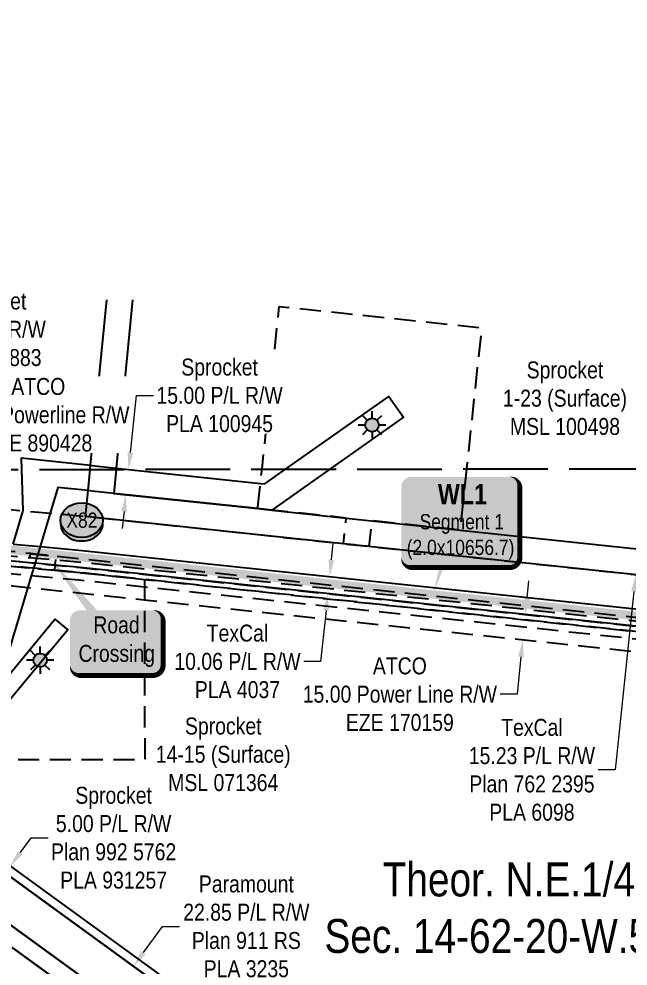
# Model space of a CAD drawing. Extents: x 500622 to 512229, y 6022177 to 6028063.
# Drawn here: x 507520 to 507880, y 6024451 to 6025009 of the extents above; entities that cross this region are included whole.
import ezdxf
from ezdxf.enums import TextEntityAlignment as Align

# ---------------------------------------------------------------- set-up
doc = ezdxf.new("R2010")
doc.units = 0
doc.header["$LTSCALE"] = 5
doc.header["$PDMODE"] = 3
doc.header["$PDSIZE"] = 30
for name, pattern in [('foc-ACCESSROAD', [3.75, 2.5, -1.25]), ('foc-FLOWLINE', [3.75, 2.5, -1.25]), ('foc-UNSURVEYED', [12.5, 10, -2.5])]:
    doc.linetypes.add(name, pattern=pattern)
doc.layers.get('Defpoints').update_dxf_attribs({"color": 9})
for name, color, linetype in [('C-SYMBOL', 7, 'Continuous'), ('CG-NOTES', 7, 'Continuous'), ('F-AR', 190, 'foc-ACCESSROAD'), ('F-EZE', 190, 'foc-FLOWLINE'), ('F-RW', 190, 'Continuous'), ('F-WS', 190, 'foc-ACCESSROAD'), ('F-WS-S', 190, 'Continuous'), ('L-USEC', 7, 'foc-UNSURVEYED'), ('P-CROSSINGS', 250, 'Continuous')]:
    doc.layers.add(name, color=color, linetype=linetype)
for name, color, linetype, lineweight in [('F-EZE-T', 190, 'Continuous', 9), ('F-RW-T', 190, 'Continuous', 9), ('F-WS-T', 190, 'Continuous', 9)]:
    doc.layers.add(name, color=color, linetype=linetype, lineweight=lineweight)
doc.layers.add('P-PROPOSED-WL2', color=7, linetype='Continuous', true_color=0x05c1ff)
doc.styles.add('175L', font='ARIALN.TTF', dxfattribs={"height": 20})
doc.styles.add('80', font='ARIALN.TTF', dxfattribs={"height": 10})
doc.styles.add('80CG', font='ARIALN.TTF', dxfattribs={"height": 10})
doc.styles.add('80L', font='ARIALN.TTF', dxfattribs={"height": 10})
doc.styles.add('BOLD', font='ARIALNB.TTF')
doc.styles.add('Crossing', font='ARIALN.TTF', dxfattribs={"height": 10})
doc.dimstyles.new('Compass 5 000', dxfattribs={"dimscale": 5, "dimtxt": 9, "dimasz": 2, "dimexe": 0.2, "dimexo": 0.0625, "dimgap": 0.5, "dimtad": 0, "dimtih": 1, "dimtoh": 1, "dimzin": 0, "dimdsep": 46, "dimtxsty": '80CG', "dimcen": 0.1, "dimse1": 1, "dimse2": 1, "dimclrd": 256, "dimclrt": 256, "dimaunit": 1, "dimadec": 4, "dimazin": 0, "dimtfac": 0.06, "dimtofl": 0, "dimtmove": 0, "dimatfit": 1, "dimfxl": 0.2, "dimtolj": 1, "dimtzin": 0, "dimlwd": -1, "dimarcsym": 0})

# ---------------------------------------------------------------- blocks, each defined once
blk = doc.blocks.new('*D655')
at = {"layer": 'Defpoints', "color": 0, "transparency": 16777216}
for p in [(507817.46, 6024643.29), (508076.12, 6024631.13), (508074.55, 6024616.21)]:
    blk.add_point(p, dxfattribs=at)
at = {"layer": 'F-EZE-T', "transparency": 16777216}
for p, q in [((507820.08, 6024668.16), (507821.13, 6024678.1)), ((507816.41, 6024633.34), (507814.08, 6024611.25)), ((507814.08, 6024611.25), (507804.08, 6024611.25))]:
    blk.add_line(p, q, dxfattribs=at)
for points in [[(507818.42, 6024668.33), (507821.73, 6024667.98), (507819.03, 6024658.21)], [(507814.75, 6024633.52), (507818.07, 6024633.17), (507817.46, 6024643.29)]]:
    blk.add_solid(points, dxfattribs=at)
at = {"layer": 'F-EZE-T', "transparency": 16777216, "insert": (507744.94, 6024611.25), "char_height": 10, "attachment_point": 5, "style": '80CG'}
blk.add_mtext('\\A1;ATCO\\P15.00 Power Line R/W\\PEZE 170159', dxfattribs=at)
blk = doc.blocks.new('*D960')
at = {"layer": 'Defpoints', "color": 0, "transparency": 16777216}
for p in [(507784.39, 6024672.11), (507702.44, 6024670.66), (507783.34, 6024662.11)]:
    blk.add_point(p, dxfattribs=at)
at = {"layer": 'F-RW-T', "transparency": 16777216}
for p, q in [((507704.55, 6024690.61), (507705.6, 6024700.55)), ((507701.39, 6024660.71), (507698.21, 6024630.59)), ((507698.21, 6024630.59), (507688.21, 6024630.59))]:
    blk.add_line(p, q, dxfattribs=at)
for points in [[(507702.89, 6024690.78), (507706.21, 6024690.43), (507703.5, 6024680.66)], [(507699.73, 6024660.89), (507703.05, 6024660.54), (507702.44, 6024670.66)]]:
    blk.add_solid(points, dxfattribs=at)
at = {"layer": 'F-RW-T', "transparency": 16777216, "insert": (507649.12, 6024630.59), "char_height": 10, "attachment_point": 5, "style": '80CG'}
blk.add_mtext('\\A1;TexCal\\P10.06 P/L R/W\\PPLA 4037', dxfattribs=at)
blk = doc.blocks.new('*D967')
at = {"layer": 'Defpoints', "color": 0, "transparency": 16777216}
for p in [(507587.75, 6024450.85), (507640.7, 6024412.39), (507627.27, 6024393.9)]:
    blk.add_point(p, dxfattribs=at)
at = {"layer": 'F-RW-T', "transparency": 16777216}
for p, q in [((507593.63, 6024458.94), (507604.82, 6024474.36)), ((507604.82, 6024474.36), (507614.82, 6024474.36)), ((507568.44, 6024424.28), (507562.56, 6024416.19))]:
    blk.add_line(p, q, dxfattribs=at)
for points in [[(507592.28, 6024459.92), (507594.97, 6024457.96), (507587.75, 6024450.85)], [(507567.09, 6024425.26), (507569.79, 6024423.3), (507574.32, 6024432.37)]]:
    blk.add_solid(points, dxfattribs=at)
at = {"layer": 'F-RW-T', "transparency": 16777216, "insert": (507654.36, 6024474.36), "char_height": 10, "attachment_point": 5, "style": '80CG'}
blk.add_mtext('\\A1;Paramount\\P22.85 P/L R/W\\PPlan 911 RS\\PPLA 3235', dxfattribs=at)
blk = doc.blocks.new('*D1007')
at = {"layer": 'Defpoints', "color": 0, "transparency": 16777216}
for p in [(507373.59, 6024612.47), (507370.65, 6024608.43), (507512.23, 6024505.79)]:
    blk.add_point(p, dxfattribs=at)
at = {"layer": 'F-RW-T', "transparency": 16777216}
for p, q in [((507521.03, 6024517.94), (507527.33, 6024526.63)), ((507527.33, 6024526.63), (507537.33, 6024526.63)), ((507506.36, 6024497.7), (507500.49, 6024489.6))]:
    blk.add_line(p, q, dxfattribs=at)
for points in [[(507519.68, 6024518.92), (507522.38, 6024516.96), (507515.16, 6024509.84)], [(507505.01, 6024498.68), (507507.71, 6024496.72), (507512.23, 6024505.79)]]:
    blk.add_solid(points, dxfattribs=at)
at = {"layer": 'F-RW-T', "transparency": 16777216, "insert": (507576.04, 6024526.63), "char_height": 10, "attachment_point": 5, "style": '80CG'}
blk.add_mtext('\\A1;Sprocket\\P5.00 P/L R/W\\PPlan 992 5762\\PPLA 931257', dxfattribs=at)
blk = doc.blocks.new('*D1025')
at = {"layer": 'Defpoints', "color": 0, "transparency": 16777216}
for p in [(507584.86, 6024743.86), (507602.25, 6024742.01), (507600.67, 6024727.08)]:
    blk.add_point(p, dxfattribs=at)
at = {"layer": 'F-RW-T', "transparency": 16777216}
for p, q in [((507585.92, 6024753.8), (507589.48, 6024787.45)), ((507589.48, 6024787.45), (507599.48, 6024787.45)), ((507582.23, 6024718.98), (507581.17, 6024709.04))]:
    blk.add_line(p, q, dxfattribs=at)
for points in [[(507584.26, 6024753.98), (507587.58, 6024753.63), (507584.86, 6024743.86)], [(507580.57, 6024719.16), (507583.89, 6024718.8), (507583.28, 6024728.92)]]:
    blk.add_solid(points, dxfattribs=at)
at = {"layer": 'F-RW-T', "transparency": 16777216, "insert": (507638.57, 6024787.45), "char_height": 10, "attachment_point": 5, "style": '80CG', "bg_fill": 3, "box_fill_scale": 1.1, "bg_fill_color": 256, "bg_fill_true_color": 13158600, "bg_fill_transparency": 0}
blk.add_mtext('\\A1;Sprocket\\P15.00 P/L R/W\\PPLA 100945', dxfattribs=at)
blk = doc.blocks.new('*D1026')
at = {"layer": 'Defpoints', "color": 0, "transparency": 16777216}
for p in [(507419.91, 6024824.98), (507415.48, 6024807.89), (507420.44, 6024808.04)]:
    blk.add_point(p, dxfattribs=at)
at = {"layer": 'F-RW-T', "transparency": 16777216}
for p, q in [((507404.97, 6024824.52), (507394.97, 6024824.21)), ((507429.91, 6024825.29), (507465.7, 6024826.39))]:
    blk.add_line(p, q, dxfattribs=at)
for points in [[(507404.91, 6024826.19), (507405.02, 6024822.86), (507414.96, 6024824.83)], [(507429.86, 6024826.95), (507429.96, 6024823.62), (507419.91, 6024824.98)]]:
    blk.add_solid(points, dxfattribs=at)
at = {"layer": 'F-RW-T', "transparency": 16777216, "insert": (507501.98, 6024826.39), "char_height": 10, "attachment_point": 5, "style": '80CG'}
blk.add_mtext('\\A1;Sprocket\\P5.00 P/L R/W\\PPLA 100883', dxfattribs=at)
blk = doc.blocks.new('*D1034')
at = {"layer": 'Defpoints', "color": 0, "transparency": 16777216}
for p in [(507455.97, 6024775.41), (507445.7, 6024766.9), (507456.22, 6024767.22)]:
    blk.add_point(p, dxfattribs=at)
at = {"layer": 'F-EZE-T', "transparency": 16777216}
for p, q in [((507435.46, 6024774.79), (507425.47, 6024774.49)), ((507465.97, 6024775.71), (507475.96, 6024776.01))]:
    blk.add_line(p, q, dxfattribs=at)
for points in [[(507465.92, 6024777.38), (507466.02, 6024774.04), (507455.97, 6024775.41)], [(507435.41, 6024776.46), (507435.51, 6024773.12), (507445.46, 6024775.09)]]:
    blk.add_solid(points, dxfattribs=at)
at = {"layer": 'F-EZE-T', "transparency": 16777216, "insert": (507531.6, 6024776.01), "char_height": 10, "attachment_point": 5, "style": '80CG', "bg_fill": 3, "box_fill_scale": 1.1, "bg_fill_color": 256, "bg_fill_true_color": 13158600, "bg_fill_transparency": 0}
blk.add_mtext('\\A1;ATCO\\P10.50 Powerline R/W\\PEZE 890428', dxfattribs=at)
blk = doc.blocks.new('*D1035')
at = {"layer": 'Defpoints', "color": 0, "transparency": 16777216}
for p in [(507887.34, 6024696.78), (507884.11, 6024681.81), (507885.74, 6024681.64)]:
    blk.add_point(p, dxfattribs=at)
at = {"layer": 'F-RW-T', "transparency": 16777216}
for p, q in [((507886.76, 6024706.9), (507887.82, 6024716.84)), ((507883.06, 6024671.86), (507871.95, 6024566.67)), ((507871.95, 6024566.67), (507861.95, 6024566.67))]:
    blk.add_line(p, q, dxfattribs=at)
for points in [[(507885.11, 6024707.07), (507888.42, 6024706.72), (507885.71, 6024696.95)], [(507881.4, 6024672.04), (507884.72, 6024671.69), (507884.11, 6024681.81)]]:
    blk.add_solid(points, dxfattribs=at)
at = {"layer": 'F-RW-T', "transparency": 16777216, "insert": (507822.86, 6024566.67), "char_height": 10, "attachment_point": 5, "style": '80CG'}
blk.add_mtext('\\A1;TexCal\\P15.23 P/L R/W\\PPlan 762 2395\\PPLA 6098', dxfattribs=at)
blk = doc.blocks.new('GAS')
h = blk.add_hatch(color=255)
h.dxf.hatch_style = 1
edge = h.paths.add_edge_path()
edge.add_arc((0, 0), 0.9, 0, 360)
for p, q in [((-0.57, 0.57), (-1.14, 1.14)), ((0, 0.81), (0, 1.62)), ((0.57, 0.57), (1.14, 1.14)), ((-0.81, 0), (-1.62, 0)), ((1.62, 0), (0.81, 0)), ((-0.57, -0.57), (-1.14, -1.14)), ((0, -0.81), (0, -1.62)), ((1.14, -1.14), (0.57, -0.57))]:
    blk.add_line(p, q)
blk.add_circle((0, 0), 0.8)
blk = doc.blocks.new('*U1161')
h = blk.add_hatch(color=59)
edge = h.paths.add_edge_path()
edge.add_line((-21.5, -20), (21.5, -20))
edge.add_arc((21.5, -14), 6, 270, 360)
edge.add_line((27.5, -14), (27.5, 12.5))
edge.add_arc((21.5, 12.5), 6, 0, 90)
edge.add_line((21.5, 18.5), (-21.5, 18.5))
edge.add_arc((-21.5, 12.5), 6, 90, 180)
edge.add_line((-27.5, 12.5), (-27.5, -14))
edge.add_arc((-21.5, -14), 6, 180, 270)
at = {"color": 1, "flags": 128}
blk.add_lwpolyline([(-41.14, 51.52, 0, 7.5, 0), (0, 0, 0, 0, 0)], format="xyseb", dxfattribs=at)
blk.add_lwpolyline([(-21.5, -20, 3, 3, 0), (21.5, -20, 3, 3, 0.414214), (27.5, -14, 3, 3, 0), (27.5, 12.5, 3, 0, 0.414214), (21.5, 18.5, 0, 0, 0), (-21.5, 18.5, 0, 0, 0.414214), (-27.5, 12.5, 0, 0, 0), (-27.5, -14, 0, 3, 0.414214)], format="xyseb", close=True, dxfattribs=at)
at = {"color": 1, "style": '80'}
blk.add_attdef('ENTER_TEXT_001', (-35.99, -5), '', height=10, dxfattribs=at)
blk = doc.blocks.new('xing2')
h = blk.add_hatch(color=50)
h.dxf.hatch_style = 1
edge = h.paths.add_edge_path()
edge.add_ellipse((0, 0), major_axis=(-12.5, 0), ratio=0.816297, start_angle=0, end_angle=360)
h = blk.add_hatch(color=250)
h.dxf.hatch_style = 1
edge = h.paths.add_edge_path()
edge.add_ellipse((0, -2.05), major_axis=(-12.5, 0), ratio=0.816297, start_angle=0, end_angle=180)
edge.add_line((12.5, -2.05), (12.5, 0))
edge.add_ellipse((0, 0), major_axis=(-12.5, 0), ratio=0.816297, start_angle=0, end_angle=180, ccw=False)
edge.add_line((-12.5, 0), (-12.5, -2.05))
at = {"color": 250}
blk.add_ellipse((0, 0), major_axis=(-12.5, 0), ratio=0.816297, dxfattribs=at)
blk.add_ellipse((0, -2.05), major_axis=(-12.5, 0), ratio=0.816297, start_param=0, end_param=3.141593, dxfattribs=at)
at = {"color": 250, "style": 'Crossing'}
blk.add_attdef('CROSSING', text='', height=9, dxfattribs=at).set_placement((0.09, 0.02), align=Align.MIDDLE_CENTER)
at = {"color": 250, "style": 'Crossing', "flags": 1}
for tag, p in [('OWNER', (0.09, -12.49)), ('DESCRIPTION', (0.09, -25.77)), ('LOCATION', (0.09, -39.3)), ('DWG_REF', (0.09, -52.84))]:
    blk.add_attdef(tag, text='', height=9, dxfattribs=at).set_placement(p, align=Align.MIDDLE_CENTER)
blk = doc.blocks.new('*U1290')
h = blk.add_hatch(color=254)
edge = h.paths.add_edge_path()
edge.add_line((-29, -35.05), (29, -35.05))
edge.add_arc((29, -29.05), 6, 270, 360)
edge.add_line((35, -29.05), (35, 12.5))
edge.add_arc((29, 12.5), 6, 0, 90)
edge.add_line((29, 18.5), (-29, 18.5))
edge.add_arc((-29, 12.5), 6, 90, 180)
edge.add_line((-35, 12.5), (-35, -29.05))
edge.add_arc((-29, -29.05), 6, 180, 270)
at = {"layer": 'P-PROPOSED-WL2', "color": 140, "true_color": 0x05c1ff, "flags": 128}
blk.add_lwpolyline([(-29, -35.05, 3, 3, 0), (29, -35.05, 3, 3, 0.414214), (35, -29.05, 3, 3, 0), (35, 12.5, 3, 0, 0.414214), (29, 18.5, 0, 0, 0), (-29, 18.5, 0, 0, 0.414214), (-35, 12.5, 0, 0, 0), (-35, -29.05, 0, 3, 0.414214)], format="xyseb", close=True, dxfattribs=at)
blk.add_lwpolyline([(-16.51, -51.39, 0, 7.5, 0), (0, 0, 0, 0, 0)], format="xyseb", dxfattribs=at)
at = {"layer": 'P-PROPOSED-WL2', "color": 140, "true_color": 0x05c1ff}
for tag, p, height, style in [('TEMP_AREA_W1_001', (-9.21, 2.24), 12, 'BOLD'), ('ENTER_TEXT_001', (-30.66, -12.47), 9, '80')]:
    blk.add_attdef(tag, p, '', height=height, dxfattribs=dict(at, style=style))

msp = doc.modelspace()

# ---------------------------------------------------------------- linework, layer by layer
at = {"layer": 'F-AR', "flags": 128}
msp.add_lwpolyline([(508295.995, 6024618.047), (508296.013, 6024612.923), (508292.97, 6024613.245), (508284.538, 6024614.136), (508283.404, 6024614.296), (508260.56, 6024616.67), (508256.789, 6024617.069), (508246.843, 6024618.12), (508051.952, 6024638.715), (508021.788, 6024641.903), (507557.006, 6024691.021), (507541.961, 6024692.611), (507531.29, 6024693.738), (507527.044, 6024694.188), (507515.55, 6024695.402), (507486.769, 6024698.446), (507471.102, 6024700.102), (507466.691, 6024700.566), (507450.944, 6024702.23), (507450.825, 6024705.898), (507449.949, 6024726.238), (507457.475, 6024725.499), (507470.033, 6024724.284), (507522.64, 6024719.445), (507538.623, 6024717.996), (507559.465, 6024716.119), (507711.73, 6024700.023), (507726.647, 6024698.447), (508003.547, 6024669.189), (508021.743, 6024667.267), (508030.532, 6024666.338), (508051.907, 6024664.079), (508260.579, 6024642.027), (508283.426, 6024639.613), (508292.923, 6024638.525), (508295.948, 6024638.289), (508295.995, 6024618.047)], close=True, dxfattribs=at)
at = {"layer": 'F-EZE', "flags": 128}
for points in [[(503178.508, 6026726.636), (503253.993, 6026652.668), (503256.321, 6026654.793), (503260.368, 6026650.361), (503258.163, 6026648.348), (503262.592, 6026642.72), (503308.388, 6026587.238), (503311.073, 6026584.476), (503334.711, 6026560.158), (503366.2, 6026527.765), (503366.874, 6026527.072), (503391.835, 6026514.367), (503417.101, 6026501.508), (503426.869, 6026497.307), (503432.572, 6026494.686), (503433.002, 6026495.408), (503434.256, 6026497.313), (503436.426, 6026500.608), (503439.135, 6026504.722), (503443.145, 6026510.812), (503443.866, 6026511.872), (503446.838, 6026516.422), (503451.851, 6026513.121), (503450.33, 6026510.811), (503448.148, 6026507.497), (503446.321, 6026504.721), (503441.445, 6026497.316), (503440.756, 6026496.269), (503438.224, 6026492.424), (503441.986, 6026490.806), (503552.242, 6026378.243), (503581.756, 6026348.113), (503677.055, 6026250.828), (503934.077, 6025988.455), (503941.244, 6025986.096), (503942.803, 6025985.581), (503956.065, 6025981.088), (503957.056, 6025980.891), (503966.272, 6025977.857), (503970.898, 6025976.335), (503976.888, 6025974.363), (504231.225, 6025981.286), (504239.354, 6025981.508), (504243.548, 6025981.622), (504244.005, 6025981.635), (504260.85, 6025963.706), (504415.54, 6025799.074), (504514.391, 6025693.879), (504555.616, 6025654.046), (504668.439, 6025545.035), (504773.343, 6025443.68), (504803.533, 6025414.511), (505056.584, 6025170.01), (505064.131, 6025162.718), (505121.189, 6025107.593), (505120.386, 6025106.761), (505118.3, 6025104.603), (505116.215, 6025102.445), (505113.891, 6025100.04), (505107.044, 6025106.655), (505104.788, 6025104.284), (505136.413, 6025074.188), (505148.624, 6025062.568), (505150.81, 6025064.721), (505153.178, 6025062.317), (505155.023, 6025060.445), (505152.974, 6025058.428), (505217.677, 6024996.857), (505232.384, 6024988.111), (505239.788, 6024987.264), (505249.744, 6024986.126), (505259.698, 6024984.988), (505272.644, 6024983.508), (505372.925, 6024972.044), (505595.76, 6024947.59), (505729.555, 6024932.908), (506054.394, 6024898.619), (506077.115, 6024896.221), (506087.015, 6024894.915), (506087.509, 6024899.638), (506099.497, 6024898.352), (506102.429, 6024898.037), (506101.952, 6024893.594), (506107.432, 6024893.012), (506105.846, 6024878.09), (506100.351, 6024878.674), (506099.318, 6024868.758), (506098.481, 6024860.874), (506097.837, 6024854.811), (506097.206, 6024848.744), (506096.43, 6024842.034), (506170.129, 6024834.14), (506170.033, 6024841.051), (506169.949, 6024847.191), (506169.864, 6024853.332), (506169.754, 6024861.318), (506169.541, 6024876.751), (506175.542, 6024876.833), (506175.765, 6024860.684), (506175.875, 6024852.698), (506175.96, 6024846.557), (506176.045, 6024840.417), (506176.141, 6024833.495), (506397.751, 6024809.756), (506427.914, 6024806.524), (506626.097, 6024785.286), (506656.44, 6024782.035), (507018.375, 6024743.27), (507068.556, 6024737.896), (507087.885, 6024735.826), (507110.954, 6024733.355), (507138.525, 6024730.401), (507149.975, 6024729.176), (507167.813, 6024727.267), (507213.486, 6024722.379), (507219.814, 6024721.702), (507223.602, 6024721.296), (507384.284, 6024704.1), (507399.193, 6024702.505), (507400.016, 6024702.416), (507400.982, 6024704.098), (507404.857, 6024710.748), (507406.439, 6024713.471), (507415.935, 6024729.815), (507417.804, 6024733.032), (507422.547, 6024741.196), (507424.002, 6024743.694), (507429.129, 6024752.524), (507433.934, 6024760.795), (507445.287, 6024780.276), (507446.171, 6024751.986), (507441.367, 6024743.711), (507434.776, 6024732.373), (507432.288, 6024728.09), (507423.448, 6024712.875), (507421.209, 6024709.025), (507418.931, 6024705.102), (507417.35, 6024702.38), (507416.355, 6024700.668), (507419.218, 6024700.361), (507424.208, 6024699.827), (507436.271, 6024698.537), (507439.104, 6024698.234), (507467.004, 6024695.293), (507514.016, 6024690.196), (507526.476, 6024688.901), (507529.721, 6024688.587), (507541.413, 6024687.456), (507556.49, 6024685.971), (508021.797, 6024636.852), (508051.961, 6024633.674), (508194.174, 6024618.69), (508193.849, 6024615.653), (508193.697, 6024614.226), (508206.063, 6024612.922), (508245.85, 6024608.719), (508255.797, 6024607.669), (508257.838, 6024607.453), (508260.552, 6024606.814), (508273.168, 6024603.848), (508283.396, 6024601.443), (508292.995, 6024599.186), (508296.041, 6024598.47), (508296.372, 6024598.393), (508299.086, 6024597.566), (508316.177, 6024592.357), (508323.494, 6024590.127), (508323.496, 6024588.826), (508323.506, 6024583.849), (508317.224, 6024585.763), (508316.189, 6024586.078), (508299.098, 6024591.287), (508296.053, 6024592.215), (508294.808, 6024592.595), (508293.007, 6024593.018), (508283.392, 6024595.279), (508260.608, 6024600.622), (508256.828, 6024601.524), (508255.165, 6024601.7), (508205.431, 6024606.951), (508193.058, 6024608.257), (508192.579, 6024603.773), (508051.987, 6024618.583), (508021.823, 6024621.76), (507594.246, 6024666.795), (507525.331, 6024674.057), (507509.745, 6024675.7), (507475.483, 6024679.311), (507467.914, 6024680.109), (507462.678, 6024680.661), (507452.148, 6024681.771), (507437.346, 6024683.33), (507425.122, 6024684.638), (507420.136, 6024685.172), (507408.1, 6024686.46), (507407.654, 6024685.442), (507404.066, 6024679.518), (507398.326, 6024682.853), (507391.092, 6024687.056), (507391.761, 6024688.208), (507382.524, 6024689.197), (507247.954, 6024703.598), (507237.88, 6024704.676), (507219.838, 6024706.608), (507192.094, 6024709.631), (507172.23, 6024711.703), (507136.927, 6024715.481), (507121.768, 6024717.105), (507098.622, 6024719.583), (507079.294, 6024721.653), (506878.898, 6024743.12), (506655.499, 6024767.048), (506625.157, 6024770.298), (506427.936, 6024791.431), (506397.772, 6024794.662), (506176.35, 6024818.381), (506176.385, 6024815.778), (506170.384, 6024815.695), (506170.337, 6024819.026), (506094.828, 6024827.114), (506094.512, 6024824.166), (506079.592, 6024825.767), (506079.908, 6024828.713), (506074.464, 6024829.296), (506075.706, 6024840.89), (506076.062, 6024844.216), (506081.509, 6024843.633), (506082.293, 6024850.319), (506082.921, 6024856.387), (506083.565, 6024862.45), (506084.398, 6024870.329), (506085.45, 6024880.263), (506075.513, 6024881.313), (506052.805, 6024883.709), (505727.938, 6024917.989), (505595.779, 6024932.492), (505371.276, 6024957.127), (505290.392, 6024966.368), (505277.446, 6024967.846), (505267.492, 6024968.984), (505257.538, 6024970.121), (505241.113, 6024971.998), (505227.506, 6024973.552), (505208.555, 6024984.822), (505147.343, 6025043.072), (505145.543, 6025044.785), (505085.276, 6024985.404), (505084.436, 6024984.182), (505075.131, 6024970.66), (505067.289, 6024959.265), (505060.214, 6024948.982), (505049.216, 6024932.999), (505040.562, 6024938.953), (505060.194, 6024967.483), (505061.025, 6024968.69), (505063.243, 6024971.914), (505075.362, 6024989.487), (505059.88, 6025002.545), (505056.217, 6025005.574), (505060.043, 6025010.199), (505064.298, 6025006.68), (505079.305, 6024994.267), (505137.93, 6025052.031), (505125.44, 6025063.916), (505083.572, 6025103.758), (505076.629, 6025110.366), (505086.974, 6025121.236), (505093.917, 6025114.628), (505096.253, 6025117.082), (505053.573, 6025158.319), (505053.107, 6025157.841), (505051.448, 6025156.147), (505047.165, 6025160.346), (505048.788, 6025162.012), (505049.256, 6025162.49), (504803.549, 6025399.891), (504773.359, 6025429.06), (504733.686, 6025467.39), (504719.211, 6025481.376), (504653.338, 6025545.019), (504509.069, 6025684.415), (504506.884, 6025682.259), (504502.668, 6025686.531), (504504.854, 6025688.689), (504253.121, 6025956.594), (504219.838, 6025970.469), (503978.395, 6025963.896), (503977.9, 6025960.518), (503971.961, 6025961.388), (503972.456, 6025964.763), (503970.909, 6025965.272), (503964.105, 6025967.512), (503956.801, 6025969.916), (503953.88, 6025970.878), (503952.721, 6025971.26), (503937.121, 6025976.395), (503928.363, 6025979.278), (503567.067, 6026348.099), (503537.552, 6026378.229), (503528.995, 6026386.972), (503444.227, 6026473.507), (503429.842, 6026479.694), (503427.962, 6026476.838), (503422.948, 6026480.139), (503424.241, 6026482.102), (503410.727, 6026487.914), (503392.38, 6026497.25), (503360.56, 6026513.447), (503358.544, 6026510.713), (503353.713, 6026514.275), (503355.728, 6026517.009), (503345.956, 6026527.047), (503337.595, 6026535.663), (503311.092, 6026562.928), (503306.106, 6026568.057), (503305.595, 6026568.583), (503299.283, 6026575.076), (503296.955, 6026572.997), (503292.957, 6026577.473), (503294.939, 6026579.244), (503295.284, 6026579.553), (503245.036, 6026640.427), (503178.525, 6026705.607), (503148.344, 6026735.183), (503101.87, 6026780.723), (503016.154, 6026864.722), (502975.174, 6026904.882), (502958.887, 6026920.844), (502951.715, 6026929.499), (502945.148, 6026937.229), (502943.151, 6026939.836), (502939.184, 6026944.624), (502935.572, 6026948.985), (502939.31, 6026952.543), (502941.891, 6026955), (502946.472, 6026959.354), (502950.288, 6026954.743), (502956.234, 6026947.565), (502962.72, 6026939.739), (502969.959, 6026931.001), (502986.192, 6026915.093), (503026.586, 6026875.509), (503112.312, 6026791.504), (503148.327, 6026756.213), (503178.508, 6026726.636)], [(508292.991, 6024601.112), (508292.996, 6024597.931), (508283.396, 6024600.795), (508260.553, 6024607.613), (508255.936, 6024608.991), (508255.406, 6024609.15), (508245.999, 6024610.139), (508051.966, 6024630.653), (508021.802, 6024633.618), (507594.235, 6024678.953), (507556.191, 6024682.978), (507541.089, 6024684.43), (507528.816, 6024685.564), (507526.166, 6024685.828), (507513.093, 6024687.06), (507467.262, 6024691.212), (507467.195, 6024692.278), (507467.064, 6024694.299), (507466.88, 6024697.378), (507514.834, 6024692.971), (507526.797, 6024691.871), (507530.62, 6024691.52), (507541.736, 6024690.498), (507556.794, 6024689.114), (508021.791, 6024639.973), (508051.955, 6024636.785), (508246.64, 6024616.21), (508256.587, 6024615.159), (508260.558, 6024613.974), (508283.401, 6024607.156), (508292.984, 6024604.297), (508292.991, 6024601.112)], [(507513.093, 6024687.046), (507526.166, 6024685.821), (507528.816, 6024685.563), (507541.089, 6024684.431), (507556.192, 6024683), (507594.236, 6024678.975), (508021.802, 6024633.618), (508051.966, 6024630.653), (508245.999, 6024610.141), (508255.398, 6024609.152), (508255.936, 6024608.991), (508260.553, 6024607.613), (508260.549, 6024602.845), (508255.447, 6024604.367), (508254.483, 6024604.654), (508205.733, 6024609.805), (508051.974, 6024626.055), (508021.81, 6024629.243), (507594.234, 6024674.427), (507555.744, 6024678.496), (507527.47, 6024681.095), (507511.76, 6024682.539), (507475.087, 6024685.911), (507475.557, 6024678.087), (507476.901, 6024655.732), (507478.261, 6024633.113), (507481.251, 6024583.384), (507481.904, 6024572.524), (507482.46, 6024563.277), (507484.333, 6024532.098), (507484.719, 6024525.663), (507476.832, 6024531.386), (507476.427, 6024537.839), (507474.253, 6024572.512), (507474.111, 6024574.809), (507470.214, 6024640.99), (507469.131, 6024659.387), (507467.985, 6024678.872), (507467.26, 6024691.214), (507513.093, 6024687.046)]]:
    msp.add_lwpolyline(points, close=True, dxfattribs=at)
at = {"layer": 'F-RW'}
for points in [[(506427.111, 6025371.333), (507129.919, 6024759.757), (507140.033, 6024750.954), (507148.366, 6024743.75), (507148.833, 6024743.413), (507156.382, 6024736.745), (507164.487, 6024729.675), (507170.791, 6024725.11), (507194.772, 6024707.719), (507219.866, 6024689.524), (507403.642, 6024556.279), (507420.352, 6024544.164), (507434.137, 6024534.17), (507436.568, 6024532.405), (507446.702, 6024525.046), (507454.353, 6024519.491), (507465.073, 6024511.708), (507477.603, 6024502.612), (507478.205, 6024502.174), (507478.878, 6024501.686), (507489.514, 6024493.964), (507521.39, 6024470.822), (508022.733, 6024106.611)], [(508022.733, 6024106.611), (507521.39, 6024470.822), (507489.514, 6024493.964), (507478.878, 6024501.686), (507478.205, 6024502.174), (507477.603, 6024502.612), (507465.073, 6024511.708), (507454.353, 6024519.491), (507446.702, 6024525.046), (507436.568, 6024532.405), (507434.137, 6024534.17), (507420.352, 6024544.164), (507403.642, 6024556.279), (507219.866, 6024689.524), (507194.772, 6024707.719), (507170.791, 6024725.11), (507164.487, 6024729.675), (507156.382, 6024736.745), (507148.833, 6024743.413), (507148.367, 6024743.782), (507140.033, 6024750.954), (507129.919, 6024759.757), (506427.111, 6025371.333)], [(508022.683, 6024134.885), (507533.986, 6024489.911), (507487.528, 6024523.625), (507484.719, 6024525.663), (507476.832, 6024531.386), (507464.256, 6024540.524), (507453.535, 6024548.314), (507444.927, 6024554.569), (507432.51, 6024563.584), (507416.287, 6024575.345), (507399.577, 6024587.458), (507240.362, 6024702.877), (507228.277, 6024711.638), (507220.898, 6024716.997), (507219.82, 6024718.002), (507216.28, 6024720.352), (507211.016, 6024724.17), (507199.993, 6024732.166), (507189.757, 6024739.577), (507184.407, 6024743.453), (507180.225, 6024746.536), (507178.728, 6024747.57), (507169.522, 6024755.588), (506853.471, 6025030.796)], [(506853.471, 6025030.796), (507169.522, 6024755.588), (507178.728, 6024747.57), (507180.226, 6024746.573), (507184.407, 6024743.452), (507189.757, 6024739.577), (507199.993, 6024732.166), (507211.016, 6024724.17), (507216.28, 6024720.352), (507219.82, 6024718.002), (507220.898, 6024716.997), (507228.277, 6024711.638), (507240.362, 6024702.877), (507399.577, 6024587.458), (507416.287, 6024575.345), (507432.51, 6024563.584), (507444.927, 6024554.569), (507453.535, 6024548.314), (507464.256, 6024540.524), (507476.832, 6024531.386), (507484.719, 6024525.663), (507487.528, 6024523.625), (507533.986, 6024489.911), (508022.683, 6024134.885)], [(508003.547, 6024669.189), (507726.647, 6024698.447), (507711.73, 6024700.023), (507559.465, 6024716.119), (507560.954, 6024731.31), (507562.181, 6024743.835), (507562.416, 6024746.243), (507571.974, 6024843.809)], [(507587.283, 6024843.825), (507577.565, 6024744.633), (507577.489, 6024743.85), (507576.1, 6024729.681), (507661.127, 6024720.689), (507669.321, 6024719.822), (507713.334, 6024715.17), (507728.252, 6024713.594), (507780.461, 6024708.076), (507960.928, 6024689.007)], [(507516.827, 6024699.735), (507522.656, 6024719.516), (507521.886, 6024743.793), (507521.669, 6024750.626), (507562.416, 6024746.243), (507564.999, 6024745.966), (507577.565, 6024744.633), (507584.858, 6024743.858), (507662.713, 6024735.608), (507665.296, 6024735.335), (507677.554, 6024743.955), (507738.453, 6024786.811), (507747.084, 6024774.544), (507703.652, 6024743.983), (507703.652, 6024743.983), (507669.321, 6024719.822), (507661.127, 6024720.689), (507576.1, 6024729.681), (507563.418, 6024731.049), (507560.954, 6024731.31), (507543.208, 6024733.188), (507538.632, 6024718.042), (507532.673, 6024698.315), (507531.29, 6024693.738), (507530.62, 6024691.52), (507529.72, 6024688.54), (507528.816, 6024685.564), (507528.537, 6024684.639), (507527.47, 6024681.095), (507524.994, 6024672.949), (507507.236, 6024614.527)], [(507516.827, 6024699.735), (507532.673, 6024698.315), (507557.483, 6024696.092), (508021.779, 6024647.027)], [(508021.797, 6024636.906), (507556.494, 6024686.079), (507541.413, 6024687.466), (507529.72, 6024688.54), (507526.474, 6024688.839), (507513.955, 6024689.989)], [(507487.095, 6024530.093), (508022.672, 6024141.149)], [(507948.95, 6024147.391), (507516.271, 6024462.011)]]:
    msp.add_lwpolyline(points, dxfattribs=at)
at = {"layer": 'F-RW', "flags": 128}
for points in [[(507507.236, 6024614.527), (507541.351, 6024655.561), (507549.039, 6024649.172), (507485.218, 6024572.528)], [(507516.271, 6024462.011), (507948.95, 6024147.391)]]:
    msp.add_lwpolyline(points, dxfattribs=at)
at = {"layer": 'F-WS', "flags": 128}
for points in [[(507784.284, 6024744.07), (507780.461, 6024708.076), (507728.252, 6024713.594), (507726.647, 6024698.447), (507711.73, 6024700.023), (507713.334, 6024715.17), (507669.321, 6024719.822), (507661.127, 6024720.689), (507662.713, 6024735.608), (507663.599, 6024743.94), (507673.804, 6024839.964), (507793.124, 6024827.31), (507784.284, 6024744.07)], [(507541.413, 6024687.466), (507541.089, 6024684.43), (507556.191, 6024682.978), (507594.235, 6024678.953), (507594.234, 6024677.81), (507594.234, 6024674.428), (507594.248, 6024665.751), (507594.386, 6024572.693), (507485.218, 6024572.528), (507481.904, 6024572.524), (507474.253, 6024572.512), (507474.111, 6024574.809), (507470.215, 6024640.99), (507469.133, 6024659.387), (507467.988, 6024678.873), (507467.262, 6024691.212), (507467.195, 6024692.278), (507513.093, 6024687.06), (507526.166, 6024685.828), (507526.474, 6024688.839), (507526.797, 6024691.871), (507527.044, 6024694.187), (507531.29, 6024693.738), (507541.961, 6024692.61), (507541.736, 6024690.498), (507541.413, 6024687.466)]]:
    msp.add_lwpolyline(points, close=True, dxfattribs=at)
at = {"layer": 'L-USEC'}
msp.add_line((507219.78, 6024743.493), (508021.607, 6024744.332), dxfattribs=at)
at = {"layer": 'P-PROPOSED-WL2', "const_width": 4.997, "flags": 128}
msp.add_lwpolyline([(505302.114, 6024953.657), (506074.363, 6024870.38), (506558.81, 6024819.258), (506556.908, 6024801.234), (507451.04, 6024706.88), (507466.905, 6024701.549), (508297.011, 6024613.823), (508298.679, 6023738.134), (508327.168, 6023738.183), (508326.398, 6024142.425), (508384.157, 6024142.764), (508648.992, 6024143.493), (508844.703, 6024144.002), (509029.052, 6024145.844)], dxfattribs=at)

# ---------------------------------------------------------------- block references
at = {"layer": 'CG-NOTES'}
ref = msp.add_blockref('*U1161', (507577.764, 6024642.304), dxfattribs=dict(at, xscale=0.9984126106049139, yscale=0.9984126106049139, zscale=0.9984126106049139))
ref.add_attrib('ENTER_TEXT_001', 'Road', (507564.075, 6024647.188), dxfattribs={"layer": '0', "color": 1, "height": 9.9841, "style": '80'})
ref.add_attrib('ENTER_TEXT_002', 'Crossing', (507555.324, 6024630.371), dxfattribs={"layer": '0', "color": 1, "height": 9.9841, "style": '80'})
at = {"layer": 'F-WS-S', "xscale": 4.997304999999953, "yscale": 4.997304999999953, "zscale": 4.997304999999953}
for p in [(507728.525, 6024769.983), (507532.686, 6024631.351)]:
    msp.add_blockref('GAS', p, dxfattribs=at)
at = {"layer": 'P-CROSSINGS', "color": 2, "xscale": 0.999461, "yscale": 0.999461, "zscale": 0.999461}
msp.add_blockref('xing2', (507557.223, 6024713.875), dxfattribs=at).add_auto_attribs({'CROSSING': 'X82'})
at = {"layer": 'P-PROPOSED-WL2'}
ref = msp.add_blockref('*U1290', (507780.761, 6024720.974), dxfattribs=dict(at, xscale=0.9989382818969966, yscale=0.9989382818969966, zscale=0.9989382818969966))
ref.add_attrib('TEMP_AREA_W1_001', 'WL1', (507767.363, 6024723.216), dxfattribs={"color": 140, "true_color": 0x05c1ff, "height": 11.9873, "style": 'BOLD'})
ref.add_attrib('ENTER_TEXT_001', 'Segment 1', (507756.573, 6024708.511), dxfattribs={"color": 140, "true_color": 0x05c1ff, "height": 8.9904, "style": '80'})
ref.add_attrib('ENTER_TEXT_002', '(2.0x10656.7)', (507748.984, 6024693.373), dxfattribs={"color": 140, "true_color": 0x05c1ff, "height": 8.99044, "style": '80'})

# ---------------------------------------------------------------- texts
at = {"layer": 'C-SYMBOL', "color": 3, "insert": (507809.252, 6024512.07), "char_height": 19.98922, "width": 232.02576, "attachment_point": 2, "style": '175L'}
msp.add_mtext('Theor. N.E.1/4\\PSec. 14-62-20-W.5M.', dxfattribs=at)
at = {"layer": 'F-WS-T', "char_height": 10, "attachment_point": 2, "style": '80L'}
for s, insert in [('Sprocket\\P1-23 (Surface)\\PMSL 100498', (507842.373, 6024807.504)), ('Sprocket\\P14-15 (Surface)\\PMSL 071364', (507640.741, 6024597.54))]:
    msp.add_mtext_dynamic_manual_height_columns(s, width=79.03755, gutter_width=50, heights=[0], dxfattribs=dict(at, insert=insert))

# ---------------------------------------------------------------- dimensions: what is measured, and where the dimension line sits
at = {"layer": 'F-EZE-T'}
dim = msp.add_linear_dim(base=(507817.458, 6024643.288), p1=(508076.123, 6024631.128), p2=(508074.551, 6024616.206), angle=263.98667, text='ATCO\\P15.00 Power Line R/W\\PEZE 170159', dimstyle='Compass 5 000', dxfattribs=at)
dim.commit()
dim.dimension.update_dxf_attribs({"geometry": '*D655', "text_midpoint": (507744.943, 6024611.251), "dimtype": 161})
at = {"layer": 'F-RW-T'}
for base, p1, p2, angle, text, picture, middle in [((507884.113, 6024681.809), (507887.345, 6024696.782), (507885.744, 6024681.636), 263.96835, 'TexCal\\P15.23 P/L R/W\\PPlan 762 2395\\PPLA 6098', '*D1035', (507822.862, 6024566.673)), ((507702.442, 6024670.656), (507784.395, 6024672.113), (507783.338, 6024662.106), 263.96734, 'TexCal\\P10.06 P/L R/W\\PPLA 4037', '*D960', (507649.122, 6024630.59)), ((507512.228, 6024505.795), (507373.588, 6024612.473), (507370.654, 6024608.425), 234.0607, 'Sprocket\\P5.00 P/L R/W\\PPlan 992 5762\\PPLA 931257', '*D1007', (507576.036, 6024526.631)), ((507587.748, 6024450.854), (507627.269, 6024393.904), (507640.697, 6024412.388), 54.00261, 'Paramount\\P22.85 P/L R/W\\PPlan 911 RS\\PPLA 3235', '*D967', (507654.363, 6024474.359))]:
    dim = msp.add_linear_dim(base=base, p1=p1, p2=p2, angle=angle, text=text, dimstyle='Compass 5 000', dxfattribs=at)
    dim.commit()
    dim.dimension.update_dxf_attribs({"geometry": picture, "text_midpoint": middle, "dimtype": 161})

# ---------------------------------------------------------------- next in the draw order: dimensions: what is measured, and where the dimension line sits
at = {"layer": 'F-EZE-T'}
dim = msp.add_linear_dim(base=(507455.972, 6024775.409), p1=(507445.704, 6024766.904), p2=(507456.219, 6024767.221), angle=1.72733, text='ATCO\\P10.50 Powerline R/W\\PEZE 890428', dimstyle='Compass 5 000', override={"dimtfill": 1}, dxfattribs=at)
dim.commit()
dim.dimension.update_dxf_attribs({"geometry": '*D1034', "text_midpoint": (507531.597, 6024776.012), "dimtype": 161})

# ---------------------------------------------------------------- next in the draw order: dimensions: what is measured, and where the dimension line sits
at = {"layer": 'F-RW-T'}
dim = msp.add_linear_dim(base=(507419.915, 6024824.981), p1=(507415.481, 6024807.885), p2=(507420.436, 6024808.038), angle=1.76118, text='Sprocket\\P5.00 P/L R/W\\PPLA 100883', dimstyle='Compass 5 000', dxfattribs=at)
dim.commit()
dim.dimension.update_dxf_attribs({"geometry": '*D1026', "text_midpoint": (507501.985, 6024826.389), "dimtype": 161})
dim = msp.add_linear_dim(base=(507584.864, 6024743.857), p1=(507600.666, 6024727.083), p2=(507602.249, 6024742.015), angle=83.95178, text='Sprocket\\P15.00 P/L R/W\\PPLA 100945', dimstyle='Compass 5 000', override={"dimtfill": 1}, dxfattribs=at)
dim.commit()
dim.dimension.update_dxf_attribs({"geometry": '*D1025', "text_midpoint": (507638.569, 6024787.447), "dimtype": 161})

doc.saveas('drawing.dxf')
